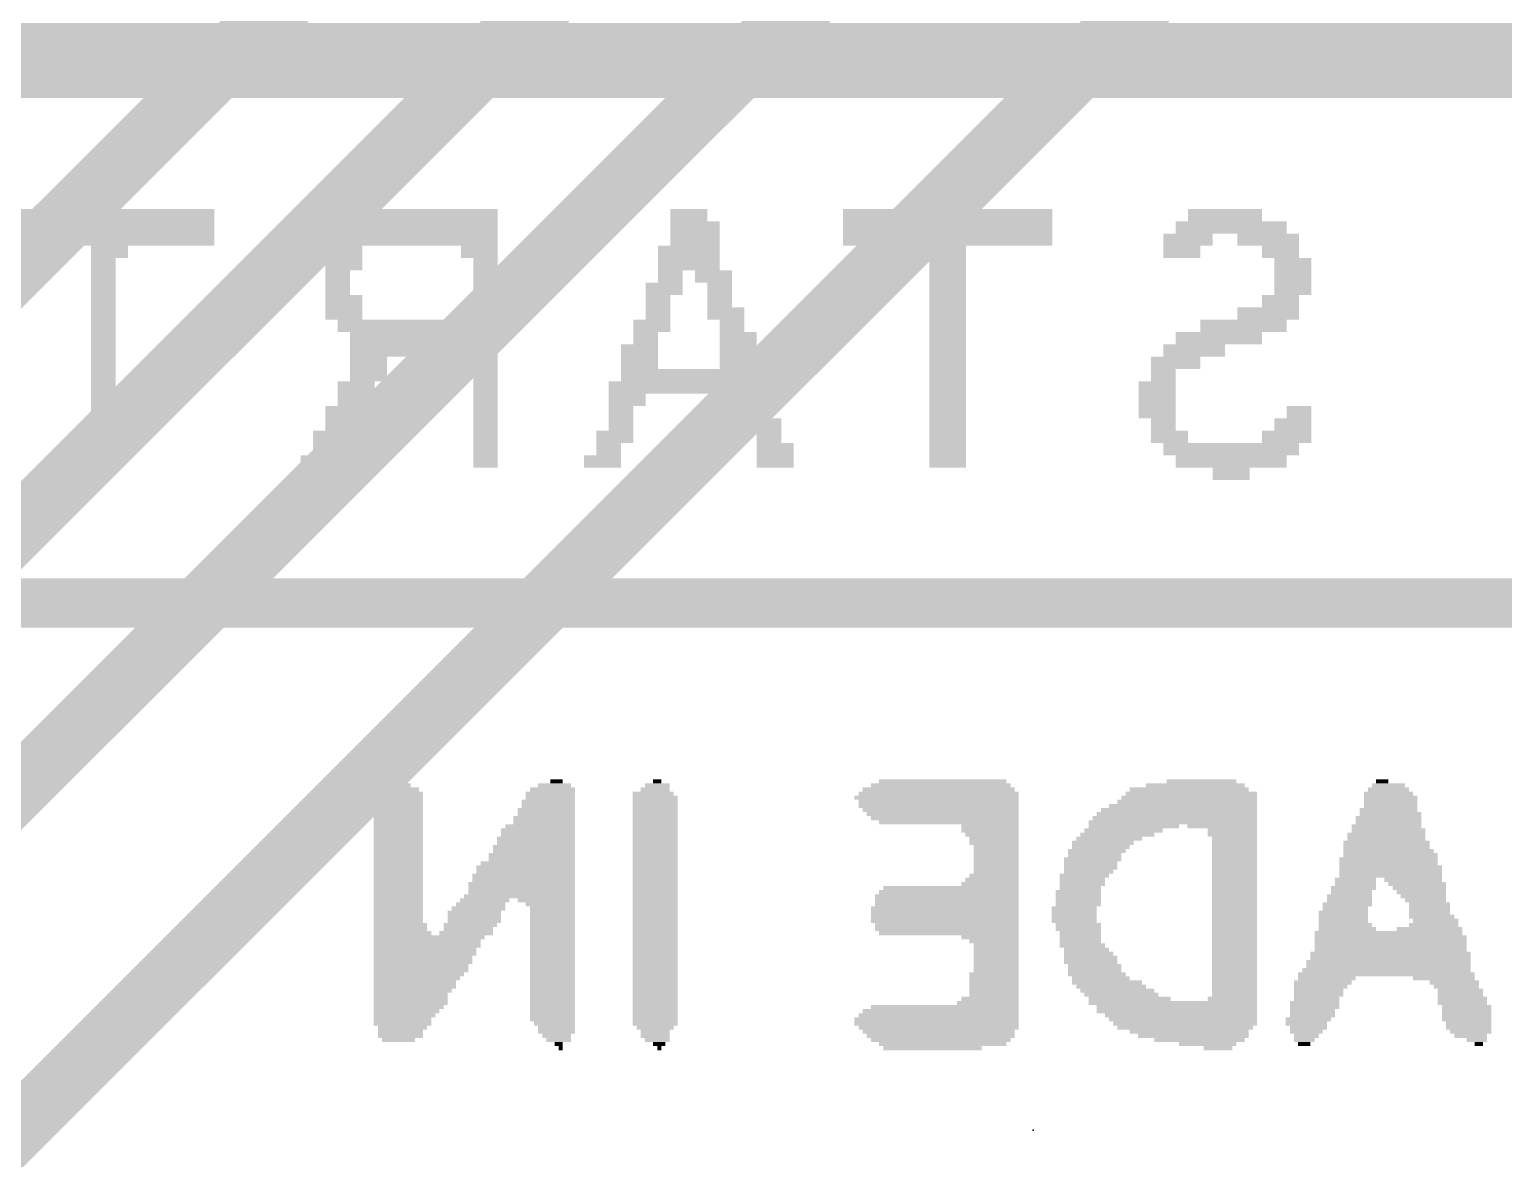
# Model space of a CAD drawing. Extents: x -25 to 82, y -36 to 56.
# Drawn here: x 54.55 to 61.73, y 37.45 to 42.95 of the extents above; entities that cross this region are included whole.
import ezdxf

# ---------------------------------------------------------------- set-up
doc = ezdxf.new("R2010")
doc.units = 0
for name, color, linetype in [('1', 12, 'CONTINUOUS'), ('21', 41, 'CONTINUOUS'), ('22', 40, 'CONTINUOUS'), ('24', 53, 'CONTINUOUS')]:
    doc.layers.add(name, color=color, linetype=linetype)

# ---------------------------------------------------------------- blocks, each defined once
blk = doc.blocks.new('RECT')
blk.add_solid([(-0.5, -0.5), (0.5, -0.5), (-0.5, 0.5), (0.5, 0.5)])

msp = doc.modelspace()

# ---------------------------------------------------------------- linework, layer by layer
at = {"layer": '1', "const_width": 0.3048}
for points in [[(53.594, 36.703), (63.5, 46.609)], [(52.959, 37.719), (60.96, 45.72)], [(52.324, 38.354), (58.42, 44.45)], [(51.689, 38.989), (55.88, 43.18)]]:
    msp.add_lwpolyline(points, dxfattribs=at)
at = {"layer": '24'}
msp.add_point((59.436, 37.592), dxfattribs=at)

# ---------------------------------------------------------------- block references
at = {"layer": '21'}
for p, xscale, yscale in [((46.0235, 42.9699), 36.2636, 0.032), ((46.0235, 42.9059), 36.5176, 0.032), ((46.0248, 42.9379), 36.4541, 0.032), ((46.0248, 42.8741), 36.5811, 0.0318), ((46.0248, 42.8422), 36.5811, 0.032), ((46.0248, 42.8102), 36.5811, 0.032), ((46.0248, 42.7782), 36.5811, 0.032), ((46.0248, 42.7463), 36.5811, 0.0318), ((46.0235, 42.7144), 36.5176, 0.032), ((46.0248, 42.6824), 36.4541, 0.032), ((46.0083, 42.6504), 36.3601, 0.032)]:
    msp.add_blockref('RECT', p, dxfattribs=dict(at, xscale=xscale, yscale=yscale))
at = {"layer": '22', "rotation": 180}
for p, xscale, yscale in [((50.8, 42.83), 24.3, 0.06), ((50.8, 42.77), 24.3, 0.06), ((50.8, 42.71), 24.3, 0.06), ((50.8, 42.65), 24.3, 0.06), ((54.94, 42.05), 1.02, 0.06), ((56.5, 42.05), 0.66, 0.06), ((57.76, 42.05), 0.18, 0.06), ((59.02, 42.05), 1.02, 0.06), ((60.37, 42.05), 0.36, 0.06), ((54.94, 41.99), 1.02, 0.06), ((56.44, 41.99), 0.78, 0.06), ((57.79, 41.99), 0.24, 0.06), ((59.02, 41.99), 1.02, 0.06), ((60.4, 41.99), 0.54, 0.06), ((54.94, 41.93), 1.02, 0.06), ((56.44, 41.93), 0.78, 0.06), ((57.79, 41.93), 0.24, 0.06), ((59.02, 41.93), 1.02, 0.06), ((60.19, 41.93), 0.24, 0.06), ((60.58, 41.93), 0.3, 0.06), ((54.94, 41.87), 0.18, 0.06), ((54.91, 41.81), 0.12, 0.06), ((56.08, 41.87), 0.18, 0.06), ((56.08, 41.81), 0.18, 0.06), ((56.74, 41.87), 0.18, 0.06), ((56.77, 41.81), 0.12, 0.06), ((57.76, 41.87), 0.3, 0.06), ((57.76, 41.81), 0.3, 0.06), ((59.02, 41.87), 0.18, 0.06), ((59.02, 41.81), 0.18, 0.06), ((60.16, 41.87), 0.18, 0.06), ((60.64, 41.87), 0.18, 0.06), ((60.7, 41.81), 0.18, 0.06), ((54.91, 41.75), 0.12, 0.06), ((56.05, 41.75), 0.12, 0.06), ((56.77, 41.75), 0.12, 0.06), ((57.67, 41.75), 0.12, 0.06), ((57.88, 41.75), 0.18, 0.06), ((59.02, 41.75), 0.18, 0.06), ((60.7, 41.75), 0.18, 0.06), ((54.91, 41.69), 0.12, 0.06), ((56.05, 41.69), 0.12, 0.06), ((56.77, 41.69), 0.12, 0.06), ((57.64, 41.69), 0.18, 0.06), ((57.91, 41.69), 0.12, 0.06), ((59.02, 41.69), 0.18, 0.06), ((60.7, 41.69), 0.18, 0.06), ((54.91, 41.63), 0.12, 0.06), ((56.08, 41.63), 0.18, 0.06), ((56.77, 41.63), 0.12, 0.06), ((57.61, 41.63), 0.12, 0.06), ((57.91, 41.63), 0.12, 0.06), ((59.02, 41.63), 0.18, 0.06), ((60.64, 41.63), 0.18, 0.06), ((54.91, 41.57), 0.12, 0.06), ((56.08, 41.57), 0.18, 0.06), ((56.77, 41.57), 0.12, 0.06), ((57.61, 41.57), 0.12, 0.06), ((57.94, 41.57), 0.18, 0.06), ((59.02, 41.57), 0.18, 0.06), ((60.58, 41.57), 0.3, 0.06), ((54.91, 41.51), 0.12, 0.06), ((54.91, 41.45), 0.12, 0.06), ((56.44, 41.51), 0.78, 0.06), ((56.47, 41.45), 0.72, 0.06), ((57.58, 41.51), 0.18, 0.06), ((57.55, 41.45), 0.12, 0.06), ((57.97, 41.51), 0.12, 0.06), ((58, 41.45), 0.18, 0.06), ((59.02, 41.51), 0.18, 0.06), ((59.02, 41.45), 0.18, 0.06), ((60.34, 41.45), 0.42, 0.06), ((60.46, 41.51), 0.42, 0.06), ((54.91, 41.39), 0.12, 0.06), ((56.47, 41.39), 0.72, 0.06), ((57.52, 41.39), 0.18, 0.06), ((58, 41.39), 0.18, 0.06), ((59.02, 41.39), 0.18, 0.06), ((60.22, 41.39), 0.3, 0.06), ((54.91, 41.33), 0.12, 0.06), ((56.2, 41.33), 0.18, 0.06), ((56.74, 41.33), 0.18, 0.06), ((57.52, 41.33), 0.18, 0.06), ((58, 41.33), 0.18, 0.06), ((59.02, 41.33), 0.18, 0.06), ((60.13, 41.33), 0.24, 0.06), ((54.91, 41.27), 0.12, 0.06), ((56.2, 41.27), 0.18, 0.06), ((56.77, 41.27), 0.12, 0.06), ((57.79, 41.27), 0.72, 0.06), ((59.02, 41.27), 0.18, 0.06), ((60.07, 41.27), 0.12, 0.06), ((54.91, 41.21), 0.12, 0.06), ((56.14, 41.21), 0.18, 0.06), ((56.77, 41.21), 0.12, 0.06), ((57.76, 41.21), 0.78, 0.06), ((59.02, 41.21), 0.18, 0.06), ((60.04, 41.21), 0.18, 0.06), ((54.91, 41.15), 0.12, 0.06), ((54.91, 41.09), 0.12, 0.06), ((56.08, 41.09), 0.18, 0.06), ((56.14, 41.15), 0.18, 0.06), ((56.77, 41.15), 0.12, 0.06), ((56.77, 41.09), 0.12, 0.06), ((57.46, 41.15), 0.18, 0.06), ((57.43, 41.09), 0.12, 0.06), ((58.06, 41.15), 0.18, 0.06), ((58.09, 41.09), 0.12, 0.06), ((59.02, 41.15), 0.18, 0.06), ((59.02, 41.09), 0.18, 0.06), ((60.04, 41.15), 0.18, 0.06), ((60.04, 41.09), 0.18, 0.06), ((60.73, 41.09), 0.12, 0.06), ((54.91, 41.03), 0.12, 0.06), ((56.08, 41.03), 0.18, 0.06), ((56.77, 41.03), 0.12, 0.06), ((57.43, 41.03), 0.12, 0.06), ((58.12, 41.03), 0.18, 0.06), ((59.02, 41.03), 0.18, 0.06), ((60.07, 41.03), 0.12, 0.06), ((60.7, 41.03), 0.18, 0.06), ((54.91, 40.97), 0.12, 0.06), ((56.02, 40.97), 0.18, 0.06), ((56.77, 40.97), 0.12, 0.06), ((57.4, 40.97), 0.18, 0.06), ((58.15, 40.97), 0.12, 0.06), ((59.02, 40.97), 0.18, 0.06), ((60.1, 40.97), 0.18, 0.06), ((60.67, 40.97), 0.24, 0.06), ((54.91, 40.91), 0.12, 0.06), ((56.02, 40.91), 0.18, 0.06), ((56.77, 40.91), 0.12, 0.06), ((57.37, 40.91), 0.12, 0.06), ((58.18, 40.91), 0.18, 0.06), ((59.02, 40.91), 0.18, 0.06), ((60.4, 40.91), 0.66, 0.06), ((54.91, 40.85), 0.12, 0.06), ((55.96, 40.85), 0.18, 0.06), ((56.77, 40.85), 0.12, 0.06), ((57.34, 40.85), 0.18, 0.06), ((58.18, 40.85), 0.18, 0.06), ((59.02, 40.85), 0.18, 0.06), ((60.4, 40.85), 0.54, 0.06), ((60.4, 40.79), 0.18, 0.06), ((50.8, 40.25), 24.3, 0.06), ((50.8, 40.19), 24.3, 0.06), ((50.8, 40.13), 24.3, 0.06), ((50.8, 40.07), 24.3, 0.06), ((56.346, 39.252), 0.2, 0.02), ((56.336, 39.272), 0.14, 0.02), ((57.096, 39.252), 0.22, 0.02), ((57.106, 39.272), 0.16, 0.02), ((57.116, 39.292), 0.06, 0.02), ((57.596, 39.252), 0.14, 0.02), ((57.606, 39.272), 0.12, 0.02), ((57.606, 39.292), 0.04, 0.02), ((58.976, 39.252), 0.74, 0.02), ((58.986, 39.272), 0.68, 0.02), ((58.996, 39.292), 0.62, 0.02), ((60.196, 39.252), 0.58, 0.02), ((60.226, 39.272), 0.48, 0.02), ((60.256, 39.292), 0.34, 0.02), ((61.166, 39.252), 0.2, 0.02), ((61.166, 39.272), 0.16, 0.02), ((61.136, 39.292), 0.06, 0.02), ((56.346, 39.232), 0.24, 0.02), ((56.346, 39.212), 0.24, 0.02), ((56.346, 39.192), 0.24, 0.02), ((56.346, 39.172), 0.24, 0.02), ((57.076, 39.192), 0.26, 0.02), ((57.076, 39.172), 0.26, 0.02), ((57.086, 39.232), 0.24, 0.02), ((57.086, 39.212), 0.24, 0.02), ((57.586, 39.232), 0.2, 0.02), ((57.596, 39.212), 0.22, 0.02), ((57.596, 39.192), 0.22, 0.02), ((57.596, 39.172), 0.22, 0.02), ((58.966, 39.212), 0.8, 0.02), ((58.976, 39.232), 0.78, 0.02), ((58.976, 39.192), 0.78, 0.02), ((58.976, 39.172), 0.78, 0.02), ((60.166, 39.172), 0.72, 0.02), ((60.186, 39.192), 0.68, 0.02), ((60.196, 39.212), 0.66, 0.02), ((60.206, 39.232), 0.64, 0.02), ((61.166, 39.232), 0.24, 0.02), ((61.176, 39.212), 0.26, 0.02), ((61.176, 39.192), 0.26, 0.02), ((61.176, 39.172), 0.26, 0.02), ((56.346, 39.152), 0.24, 0.02), ((56.346, 39.132), 0.24, 0.02), ((56.346, 39.112), 0.24, 0.02), ((57.056, 39.112), 0.3, 0.02), ((57.066, 39.152), 0.28, 0.02), ((57.066, 39.132), 0.28, 0.02), ((57.596, 39.152), 0.22, 0.02), ((57.596, 39.132), 0.22, 0.02), ((57.596, 39.112), 0.22, 0.02), ((58.986, 39.152), 0.76, 0.02), ((58.996, 39.132), 0.74, 0.02), ((59.006, 39.112), 0.72, 0.02), ((60.126, 39.112), 0.8, 0.02), ((60.136, 39.132), 0.78, 0.02), ((60.146, 39.152), 0.76, 0.02), ((61.166, 39.112), 0.32, 0.02), ((61.166, 39.152), 0.28, 0.02), ((61.176, 39.132), 0.3, 0.02), ((56.346, 39.092), 0.24, 0.02), ((56.346, 39.072), 0.24, 0.02), ((56.346, 39.052), 0.24, 0.02), ((56.346, 39.032), 0.24, 0.02), ((57.026, 39.052), 0.36, 0.02), ((57.026, 39.032), 0.36, 0.02), ((57.036, 39.072), 0.34, 0.02), ((57.056, 39.092), 0.3, 0.02), ((57.596, 39.092), 0.22, 0.02), ((57.596, 39.072), 0.22, 0.02), ((57.596, 39.052), 0.22, 0.02), ((57.596, 39.032), 0.22, 0.02), ((59.026, 39.092), 0.68, 0.02), ((59.226, 39.072), 0.28, 0.02), ((59.226, 39.052), 0.28, 0.02), ((59.236, 39.032), 0.26, 0.02), ((59.846, 39.032), 0.36, 0.02), ((59.876, 39.052), 0.38, 0.02), ((60.116, 39.092), 0.82, 0.02), ((59.926, 39.072), 0.44, 0.02), ((60.356, 39.072), 0.34, 0.02), ((60.406, 39.052), 0.24, 0.02), ((60.406, 39.032), 0.24, 0.02), ((61.156, 39.032), 0.38, 0.02), ((61.156, 39.072), 0.34, 0.02), ((61.166, 39.052), 0.36, 0.02), ((61.166, 39.092), 0.32, 0.02), ((56.346, 39.012), 0.24, 0.02), ((56.346, 38.992), 0.24, 0.02), ((56.346, 38.972), 0.24, 0.02), ((57.006, 38.972), 0.4, 0.02), ((57.016, 39.012), 0.38, 0.02), ((57.016, 38.992), 0.38, 0.02), ((57.596, 39.012), 0.22, 0.02), ((57.596, 38.992), 0.22, 0.02), ((57.596, 38.972), 0.22, 0.02), ((59.246, 39.012), 0.24, 0.02), ((59.246, 38.992), 0.24, 0.02), ((59.256, 38.972), 0.22, 0.02), ((59.776, 38.992), 0.3, 0.02), ((59.766, 38.972), 0.28, 0.02), ((59.806, 39.012), 0.32, 0.02), ((60.416, 39.012), 0.22, 0.02), ((60.416, 38.992), 0.22, 0.02), ((60.416, 38.972), 0.22, 0.02), ((61.156, 38.992), 0.42, 0.02), ((61.156, 38.972), 0.42, 0.02), ((61.156, 39.012), 0.38, 0.02), ((56.346, 38.952), 0.24, 0.02), ((56.346, 38.932), 0.24, 0.02), ((56.346, 38.912), 0.24, 0.02), ((56.346, 38.892), 0.24, 0.02), ((56.976, 38.892), 0.46, 0.02), ((56.996, 38.932), 0.42, 0.02), ((56.996, 38.912), 0.42, 0.02), ((57.006, 38.952), 0.4, 0.02), ((57.596, 38.952), 0.22, 0.02), ((57.596, 38.932), 0.22, 0.02), ((57.596, 38.912), 0.22, 0.02), ((57.596, 38.892), 0.22, 0.02), ((59.256, 38.952), 0.22, 0.02), ((59.256, 38.932), 0.22, 0.02), ((59.256, 38.912), 0.22, 0.02), ((59.256, 38.892), 0.22, 0.02), ((59.726, 38.912), 0.28, 0.02), ((59.716, 38.892), 0.26, 0.02), ((59.746, 38.952), 0.28, 0.02), ((59.736, 38.932), 0.26, 0.02), ((60.416, 38.952), 0.22, 0.02), ((60.416, 38.932), 0.22, 0.02), ((60.416, 38.912), 0.22, 0.02), ((60.416, 38.892), 0.22, 0.02), ((61.166, 38.912), 0.48, 0.02), ((61.166, 38.892), 0.48, 0.02), ((61.166, 38.952), 0.44, 0.02), ((61.176, 38.932), 0.46, 0.02), ((56.346, 38.872), 0.24, 0.02), ((56.346, 38.852), 0.24, 0.02), ((56.346, 38.832), 0.24, 0.02), ((56.956, 38.832), 0.5, 0.02), ((56.966, 38.872), 0.48, 0.02), ((56.966, 38.852), 0.48, 0.02), ((57.596, 38.872), 0.22, 0.02), ((57.596, 38.852), 0.22, 0.02), ((57.596, 38.832), 0.22, 0.02), ((59.246, 38.832), 0.24, 0.02), ((59.256, 38.872), 0.22, 0.02), ((59.256, 38.852), 0.22, 0.02), ((59.686, 38.832), 0.24, 0.02), ((59.716, 38.872), 0.26, 0.02), ((59.706, 38.852), 0.24, 0.02), ((60.416, 38.872), 0.22, 0.02), ((60.416, 38.852), 0.22, 0.02), ((60.416, 38.832), 0.22, 0.02), ((61.176, 38.872), 0.5, 0.02), ((61.176, 38.852), 0.5, 0.02), ((61.176, 38.832), 0.5, 0.02), ((56.346, 38.812), 0.24, 0.02), ((56.346, 38.792), 0.24, 0.02), ((56.346, 38.772), 0.24, 0.02), ((56.346, 38.752), 0.24, 0.02), ((56.946, 38.792), 0.52, 0.02), ((56.946, 38.772), 0.52, 0.02), ((56.946, 38.752), 0.52, 0.02), ((56.956, 38.812), 0.5, 0.02), ((57.596, 38.812), 0.22, 0.02), ((57.596, 38.792), 0.22, 0.02), ((57.596, 38.772), 0.22, 0.02), ((57.596, 38.752), 0.22, 0.02), ((59.026, 38.752), 0.68, 0.02), ((59.036, 38.772), 0.66, 0.02), ((59.226, 38.792), 0.28, 0.02), ((59.236, 38.812), 0.26, 0.02), ((59.656, 38.752), 0.22, 0.02), ((59.676, 38.812), 0.22, 0.02), ((59.676, 38.792), 0.22, 0.02), ((59.666, 38.772), 0.2, 0.02), ((60.416, 38.812), 0.22, 0.02), ((60.416, 38.792), 0.22, 0.02), ((60.416, 38.772), 0.22, 0.02), ((60.416, 38.752), 0.22, 0.02), ((60.996, 38.772), 0.22, 0.02), ((60.986, 38.752), 0.2, 0.02), ((61.006, 38.812), 0.2, 0.02), ((61.006, 38.792), 0.2, 0.02), ((61.286, 38.812), 0.28, 0.02), ((61.306, 38.792), 0.28, 0.02), ((61.316, 38.772), 0.26, 0.02), ((61.326, 38.752), 0.24, 0.02), ((56.346, 38.732), 0.24, 0.02), ((56.346, 38.712), 0.24, 0.02), ((56.346, 38.692), 0.24, 0.02), ((56.346, 38.672), 0.24, 0.02), ((56.736, 38.672), 0.26, 0.02), ((56.746, 38.692), 0.24, 0.02), ((56.766, 38.712), 0.24, 0.02), ((56.936, 38.732), 0.54, 0.02), ((57.066, 38.712), 0.28, 0.02), ((57.086, 38.692), 0.24, 0.02), ((57.096, 38.672), 0.22, 0.02), ((57.596, 38.732), 0.22, 0.02), ((57.596, 38.712), 0.22, 0.02), ((57.596, 38.692), 0.22, 0.02), ((57.596, 38.672), 0.22, 0.02), ((59.006, 38.672), 0.72, 0.02), ((59.016, 38.732), 0.7, 0.02), ((59.016, 38.712), 0.7, 0.02), ((59.016, 38.692), 0.7, 0.02), ((59.636, 38.672), 0.22, 0.02), ((59.656, 38.732), 0.22, 0.02), ((59.656, 38.712), 0.22, 0.02), ((59.656, 38.692), 0.22, 0.02), ((60.416, 38.732), 0.22, 0.02), ((60.416, 38.712), 0.22, 0.02), ((60.416, 38.692), 0.22, 0.02), ((60.416, 38.672), 0.22, 0.02), ((60.966, 38.692), 0.24, 0.02), ((60.956, 38.672), 0.22, 0.02), ((60.976, 38.732), 0.22, 0.02), ((60.976, 38.712), 0.22, 0.02), ((61.336, 38.732), 0.22, 0.02), ((61.346, 38.712), 0.2, 0.02), ((61.366, 38.692), 0.2, 0.02), ((61.366, 38.672), 0.2, 0.02), ((56.346, 38.652), 0.24, 0.02), ((56.346, 38.632), 0.24, 0.02), ((56.346, 38.612), 0.24, 0.02), ((56.716, 38.652), 0.26, 0.02), ((56.716, 38.632), 0.26, 0.02), ((56.716, 38.612), 0.26, 0.02), ((57.096, 38.652), 0.22, 0.02), ((57.096, 38.632), 0.22, 0.02), ((57.096, 38.612), 0.22, 0.02), ((57.596, 38.652), 0.22, 0.02), ((57.596, 38.632), 0.22, 0.02), ((57.596, 38.612), 0.22, 0.02), ((59.006, 38.652), 0.72, 0.02), ((59.006, 38.632), 0.72, 0.02), ((59.006, 38.612), 0.72, 0.02), ((59.636, 38.652), 0.22, 0.02), ((59.636, 38.632), 0.22, 0.02), ((59.636, 38.612), 0.22, 0.02), ((60.416, 38.652), 0.22, 0.02), ((60.416, 38.632), 0.22, 0.02), ((60.416, 38.612), 0.22, 0.02), ((60.946, 38.652), 0.24, 0.02), ((60.946, 38.632), 0.24, 0.02), ((60.946, 38.612), 0.24, 0.02), ((61.366, 38.652), 0.2, 0.02), ((61.376, 38.632), 0.22, 0.02), ((61.396, 38.612), 0.22, 0.02), ((56.356, 38.592), 0.26, 0.02), ((56.356, 38.572), 0.26, 0.02), ((56.366, 38.552), 0.28, 0.02), ((56.496, 38.532), 0.54, 0.02), ((56.676, 38.552), 0.26, 0.02), ((56.696, 38.592), 0.26, 0.02), ((56.686, 38.572), 0.24, 0.02), ((57.096, 38.592), 0.22, 0.02), ((57.096, 38.572), 0.22, 0.02), ((57.096, 38.552), 0.22, 0.02), ((57.096, 38.532), 0.22, 0.02), ((57.596, 38.592), 0.22, 0.02), ((57.596, 38.572), 0.22, 0.02), ((57.596, 38.552), 0.22, 0.02), ((57.596, 38.532), 0.22, 0.02), ((59.016, 38.592), 0.7, 0.02), ((59.016, 38.572), 0.7, 0.02), ((59.026, 38.552), 0.68, 0.02), ((59.226, 38.532), 0.28, 0.02), ((59.656, 38.592), 0.22, 0.02), ((59.656, 38.572), 0.22, 0.02), ((59.666, 38.552), 0.2, 0.02), ((59.666, 38.532), 0.2, 0.02), ((60.416, 38.592), 0.22, 0.02), ((60.416, 38.572), 0.22, 0.02), ((60.416, 38.552), 0.22, 0.02), ((60.416, 38.532), 0.22, 0.02), ((61.166, 38.552), 0.72, 0.02), ((61.176, 38.532), 0.74, 0.02), ((60.956, 38.592), 0.26, 0.02), ((60.966, 38.572), 0.28, 0.02), ((61.366, 38.572), 0.32, 0.02), ((61.386, 38.592), 0.24, 0.02), ((56.486, 38.512), 0.52, 0.02), ((56.486, 38.492), 0.52, 0.02), ((56.476, 38.472), 0.5, 0.02), ((57.096, 38.512), 0.22, 0.02), ((57.096, 38.492), 0.22, 0.02), ((57.096, 38.472), 0.22, 0.02), ((57.596, 38.512), 0.22, 0.02), ((57.596, 38.492), 0.22, 0.02), ((57.596, 38.472), 0.22, 0.02), ((59.246, 38.512), 0.24, 0.02), ((59.256, 38.492), 0.22, 0.02), ((59.256, 38.472), 0.22, 0.02), ((59.666, 38.512), 0.2, 0.02), ((59.676, 38.492), 0.22, 0.02), ((59.696, 38.472), 0.22, 0.02), ((60.416, 38.512), 0.22, 0.02), ((60.416, 38.492), 0.22, 0.02), ((60.416, 38.472), 0.22, 0.02), ((61.176, 38.512), 0.74, 0.02), ((61.176, 38.492), 0.74, 0.02), ((61.176, 38.472), 0.74, 0.02), ((56.476, 38.452), 0.5, 0.02), ((56.466, 38.432), 0.48, 0.02), ((56.466, 38.412), 0.48, 0.02), ((56.456, 38.392), 0.46, 0.02), ((57.096, 38.452), 0.22, 0.02), ((57.096, 38.432), 0.22, 0.02), ((57.096, 38.412), 0.22, 0.02), ((57.096, 38.392), 0.22, 0.02), ((57.596, 38.452), 0.22, 0.02), ((57.596, 38.432), 0.22, 0.02), ((57.596, 38.412), 0.22, 0.02), ((57.596, 38.392), 0.22, 0.02), ((59.256, 38.452), 0.22, 0.02), ((59.256, 38.432), 0.22, 0.02), ((59.256, 38.412), 0.22, 0.02), ((59.256, 38.392), 0.22, 0.02), ((59.706, 38.452), 0.24, 0.02), ((59.716, 38.432), 0.26, 0.02), ((59.716, 38.412), 0.26, 0.02), ((59.736, 38.392), 0.26, 0.02), ((60.416, 38.452), 0.22, 0.02), ((60.416, 38.432), 0.22, 0.02), ((60.416, 38.412), 0.22, 0.02), ((60.416, 38.392), 0.22, 0.02), ((61.166, 38.412), 0.8, 0.02), ((61.166, 38.392), 0.8, 0.02), ((61.176, 38.452), 0.78, 0.02), ((61.176, 38.432), 0.78, 0.02), ((56.456, 38.372), 0.46, 0.02), ((56.446, 38.352), 0.44, 0.02), ((56.436, 38.332), 0.42, 0.02), ((56.426, 38.312), 0.4, 0.02), ((57.096, 38.372), 0.22, 0.02), ((57.096, 38.352), 0.22, 0.02), ((57.096, 38.332), 0.22, 0.02), ((57.096, 38.312), 0.22, 0.02), ((57.596, 38.372), 0.22, 0.02), ((57.596, 38.352), 0.22, 0.02), ((57.596, 38.332), 0.22, 0.02), ((57.596, 38.312), 0.22, 0.02), ((59.246, 38.352), 0.24, 0.02), ((59.246, 38.332), 0.24, 0.02), ((59.246, 38.312), 0.24, 0.02), ((59.256, 38.372), 0.22, 0.02), ((59.736, 38.372), 0.26, 0.02), ((59.746, 38.352), 0.28, 0.02), ((59.766, 38.332), 0.28, 0.02), ((59.796, 38.312), 0.34, 0.02), ((60.416, 38.372), 0.22, 0.02), ((60.416, 38.352), 0.22, 0.02), ((60.416, 38.332), 0.22, 0.02), ((60.416, 38.312), 0.22, 0.02), ((60.846, 38.312), 0.28, 0.02), ((61.156, 38.352), 0.86, 0.02), ((60.866, 38.332), 0.28, 0.02), ((61.156, 38.372), 0.82, 0.02), ((61.436, 38.332), 0.3, 0.02), ((61.486, 38.312), 0.24, 0.02), ((56.426, 38.292), 0.4, 0.02), ((56.416, 38.272), 0.38, 0.02), ((56.406, 38.252), 0.36, 0.02), ((57.096, 38.292), 0.22, 0.02), ((57.096, 38.272), 0.22, 0.02), ((57.096, 38.252), 0.22, 0.02), ((57.596, 38.292), 0.22, 0.02), ((57.596, 38.272), 0.22, 0.02), ((57.596, 38.252), 0.22, 0.02), ((59.246, 38.292), 0.24, 0.02), ((59.246, 38.272), 0.24, 0.02), ((59.246, 38.252), 0.24, 0.02), ((59.816, 38.292), 0.34, 0.02), ((59.846, 38.272), 0.36, 0.02), ((59.866, 38.252), 0.36, 0.02), ((60.416, 38.292), 0.22, 0.02), ((60.416, 38.272), 0.22, 0.02), ((60.416, 38.252), 0.22, 0.02), ((60.836, 38.292), 0.26, 0.02), ((60.826, 38.272), 0.24, 0.02), ((60.826, 38.252), 0.24, 0.02), ((61.496, 38.292), 0.22, 0.02), ((61.516, 38.272), 0.22, 0.02), ((61.516, 38.252), 0.22, 0.02), ((56.406, 38.232), 0.36, 0.02), ((56.406, 38.212), 0.36, 0.02), ((56.396, 38.192), 0.34, 0.02), ((56.386, 38.172), 0.32, 0.02), ((57.096, 38.232), 0.22, 0.02), ((57.096, 38.212), 0.22, 0.02), ((57.096, 38.192), 0.22, 0.02), ((57.096, 38.172), 0.22, 0.02), ((57.596, 38.232), 0.22, 0.02), ((57.596, 38.212), 0.22, 0.02), ((57.596, 38.192), 0.22, 0.02), ((57.596, 38.172), 0.22, 0.02), ((58.986, 38.172), 0.76, 0.02), ((59.006, 38.192), 0.72, 0.02), ((59.216, 38.212), 0.3, 0.02), ((59.226, 38.232), 0.28, 0.02), ((59.906, 38.232), 0.4, 0.02), ((60.116, 38.212), 0.82, 0.02), ((60.136, 38.192), 0.78, 0.02), ((60.136, 38.172), 0.78, 0.02), ((60.406, 38.232), 0.24, 0.02), ((60.806, 38.212), 0.24, 0.02), ((60.806, 38.192), 0.24, 0.02), ((60.796, 38.172), 0.22, 0.02), ((60.816, 38.232), 0.22, 0.02), ((61.526, 38.232), 0.24, 0.02), ((61.526, 38.212), 0.24, 0.02), ((61.546, 38.192), 0.24, 0.02), ((61.546, 38.172), 0.24, 0.02), ((56.376, 38.152), 0.3, 0.02), ((56.366, 38.132), 0.28, 0.02), ((56.366, 38.112), 0.28, 0.02), ((57.096, 38.152), 0.22, 0.02), ((57.096, 38.132), 0.22, 0.02), ((57.106, 38.112), 0.2, 0.02), ((57.596, 38.152), 0.22, 0.02), ((57.596, 38.132), 0.22, 0.02), ((57.596, 38.112), 0.22, 0.02), ((58.966, 38.132), 0.8, 0.02), ((58.966, 38.112), 0.8, 0.02), ((58.976, 38.152), 0.78, 0.02), ((60.156, 38.152), 0.74, 0.02), ((60.166, 38.132), 0.72, 0.02), ((60.176, 38.112), 0.7, 0.02), ((60.776, 38.132), 0.22, 0.02), ((60.766, 38.112), 0.2, 0.02), ((60.796, 38.152), 0.22, 0.02), ((61.546, 38.152), 0.24, 0.02), ((61.546, 38.132), 0.24, 0.02), ((61.556, 38.112), 0.22, 0.02), ((56.366, 38.092), 0.24, 0.02), ((56.356, 38.072), 0.22, 0.02), ((56.356, 38.052), 0.22, 0.02), ((56.346, 38.032), 0.16, 0.02), ((57.116, 38.092), 0.18, 0.02), ((57.116, 38.072), 0.18, 0.02), ((57.116, 38.052), 0.14, 0.02), ((57.126, 38.032), 0.12, 0.02), ((57.596, 38.092), 0.18, 0.02), ((57.596, 38.072), 0.14, 0.02), ((57.596, 38.052), 0.14, 0.02), ((57.606, 38.032), 0.12, 0.02), ((58.976, 38.092), 0.78, 0.02), ((58.976, 38.072), 0.74, 0.02), ((58.986, 38.052), 0.72, 0.02), ((58.986, 38.032), 0.68, 0.02), ((60.176, 38.092), 0.66, 0.02), ((60.196, 38.072), 0.58, 0.02), ((60.216, 38.052), 0.54, 0.02), ((60.246, 38.032), 0.44, 0.02), ((60.776, 38.092), 0.18, 0.02), ((60.766, 38.072), 0.16, 0.02), ((60.766, 38.052), 0.12, 0.02), ((60.756, 38.032), 0.1, 0.02), ((61.556, 38.092), 0.22, 0.02), ((61.566, 38.072), 0.2, 0.02), ((61.566, 38.052), 0.16, 0.02), ((61.596, 38.032), 0.1, 0.02), ((57.126, 38.012), 0.04, 0.02), ((57.136, 37.992), 0.02, 0.02), ((57.616, 38.012), 0.06, 0.02), ((57.616, 37.992), 0.02, 0.02), ((58.996, 38.012), 0.62, 0.02), ((58.946, 37.992), 0.48, 0.02), ((60.286, 38.012), 0.28, 0.02), ((60.336, 37.992), 0.14, 0.02), ((60.756, 38.012), 0.06, 0.02), ((61.606, 38.012), 0.04, 0.02)]:
    msp.add_blockref('RECT', p, dxfattribs=dict(at, xscale=xscale, yscale=yscale))

doc.saveas('drawing.dxf')
